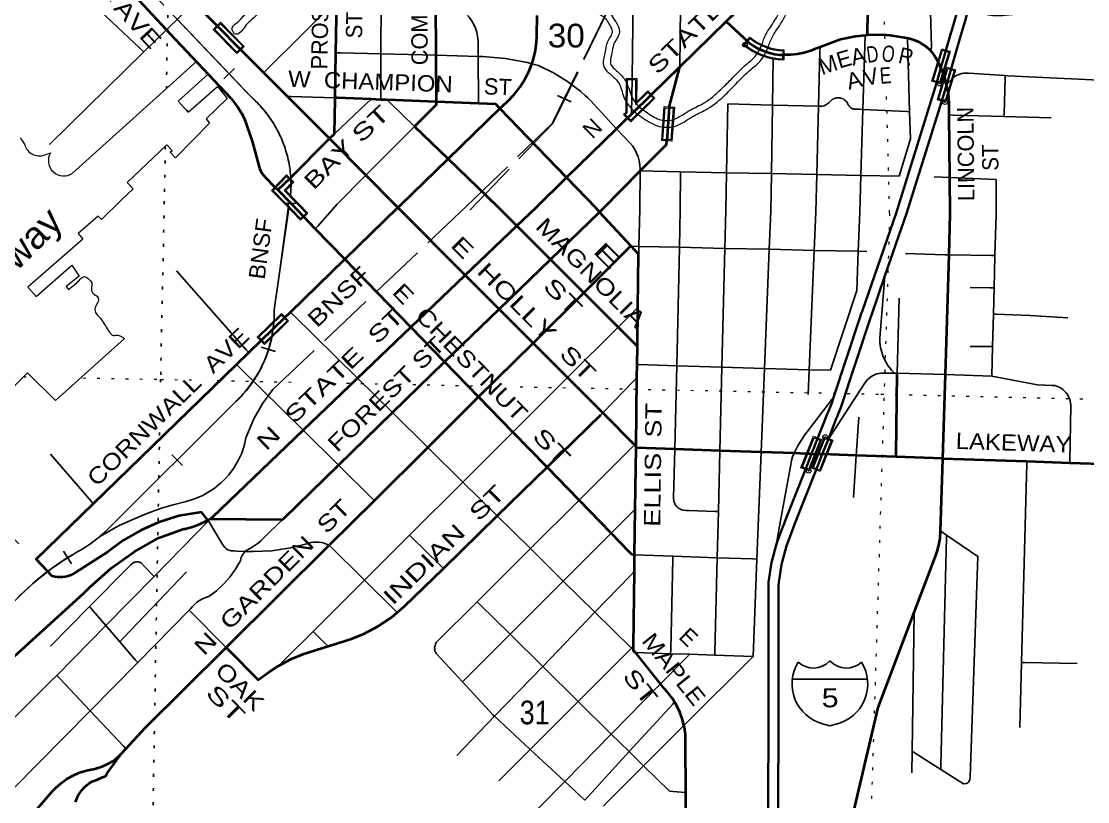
# Model space of a CAD drawing. Header units: feet. Extents: x -489137 to -242534, y 368785 to 558127.
# Drawn here: x -362751 to -354881, y 458006 to 463767 of the extents above; entities that cross this region are included whole.
import ezdxf
from ezdxf.enums import TextEntityAlignment as Align

# ---------------------------------------------------------------- set-up
doc = ezdxf.new("R2010")
doc.units = ezdxf.units.FT
doc.header["$LTSCALE"] = 70
doc.header["$PDMODE"] = 32
doc.header["$PDSIZE"] = 35
doc.linetypes.add('DOTTED', pattern=[1.5, 0.3, -1.2])
doc.linetypes.add('LONG_DASHED', pattern=[7.5, 6, -1.5])
for name, color, linetype, lineweight in [('15', 7, 'Continuous', 25), ('18', 7, 'Continuous', 35), ('19', 7, 'Continuous', 25), ('26', 7, 'Continuous', 40), ('27', 7, 'Continuous', 13), ('29', 7, 'Continuous', 25), ('34', 7, 'Continuous', 25), ('39', 7, 'Continuous', 13), ('55', 7, 'Continuous', 13), ('6', 7, 'DOTTED', 25), ('61', 7, 'Continuous', 13), ('63', 7, 'Continuous', 25), ('7', 7, 'DOTTED', 13)]:
    doc.layers.add(name, color=color, linetype=linetype, lineweight=lineweight)
doc.layers.add('41', color=7, linetype='Continuous')

msp = doc.modelspace()

# ---------------------------------------------------------------- linework, layer by layer
at = {"layer": '15'}
for p, q in [((-356786.63, 459042.49), (-356783.73, 459045.4)), ((-356780.56, 459043.02), (-356783.99, 459045.4)), ((-357059.34, 458911.02), (-356782.93, 458911.02)), ((-356782.93, 458565.44), (-356846.82, 458583.4)), ((-356783.46, 458565.18), (-356719.83, 458583.92))]:
    msp.add_line(p, q, dxfattribs=at)
msp.add_lwpolyline([(-356507.57, 458911.02), (-356783.46, 458911.02), (-356782.93, 458911.02)], dxfattribs=at)
for centre, radius, start, end in [((-356756.71, 458875.92), 306.13, 148.44433, 254.43371), ((-356905.31, 459158.53), 165.66, 227.34375, 315.81152), ((-356661.62, 459158.52), 165.66, 224.18805, 312.69405), ((-356810.22, 458875.92), 306.13, 283.08087, 31.62482)]:
    msp.add_arc(centre, radius, start, end, dxfattribs=at)
at = {"layer": '18'}
msp.add_line((-356377.84, 461887.78), (-356219.26, 462349.66), dxfattribs=at)
for points in [[(-355923.37, 463296.34), (-355823.74, 463641.51), (-355817.89, 463661.8), (-355812, 463681.51), (-355783.08, 463778.35), (-355708.62, 464094.6)], [(-355964.83, 463423.14), (-355895.8, 463662.31), (-355890.56, 463680.48), (-355884.15, 463702.31), (-355844.84, 463836.34), (-355799.91, 464025.91)], [(-356295.63, 462350.9), (-355994.77, 463319.4), (-355964.83, 463423.14)], [(-356219.26, 462349.66), (-355956.75, 463180.67), (-355923.37, 463296.34)], [(-356757.33, 460990.5), (-356559.75, 461585.25), (-356551.71, 461609.48), (-356546.24, 461625.25), (-356295.63, 462350.9)], [(-356797.43, 460677.56), (-356784.84, 460709.47), (-356733.84, 460838.73), (-356730.04, 460848.37), (-356722.12, 460868.37), (-356718.01, 460878.73), (-356702.92, 460916.76), (-356487.81, 461564.22), (-356483.2, 461578.09), (-356474.32, 461604.22), (-356377.84, 461887.78)], [(-356919.04, 460573.61), (-356803.5, 460866.48), (-356794.7, 460888.79), (-356787.68, 460906.48), (-356772.75, 460944.09), (-356757.33, 460990.5)], [(-357165.23, 456808.1), (-357165.41, 456812.17), (-357164.67, 456862.01), (-357164.46, 456994.86), (-357162.5, 459583.52), (-357162.48, 459604.86), (-357160.42, 459623.52), (-357139.91, 459757.82), (-357104.07, 459894.61), (-357061.68, 460006.9), (-357054.72, 460025.33), (-357046.21, 460046.9), (-356885.11, 460455.25), (-356839.5, 460570.9), (-356797.43, 460677.56)], [(-357175.53, 459917.39), (-357130.86, 460035.72), (-357122.29, 460058.42), (-357115.46, 460075.72), (-356964.65, 460457.99), (-356919.04, 460573.61)], [(-357250.31, 456716.32), (-357239.62, 456816.85), (-357239.46, 456994.92), (-357237.5, 459586.86), (-357237.48, 459608.64), (-357235.68, 459626.86), (-357213.36, 459773), (-357175.53, 459917.39)]]:
    msp.add_lwpolyline(points, dxfattribs=at)
at = {"layer": '19'}
msp.add_line((-356286.95, 461170.03), (-356306.32, 461170.11), dxfattribs=at)
for points in [[(-356306.32, 461170.11), (-356327.83, 461192.88), (-356333.59, 461198.98), (-356355.38, 461227.5), (-356374.07, 461258.15), (-356389.45, 461290.59), (-356401.36, 461324.45), (-356409.67, 461359.38), (-356414.28, 461394.98), (-356415.14, 461430.87), (-356413.2, 461458.83), (-356377.84, 461887.78)], [(-356797.43, 460677.56), (-356776.75, 460709.47), (-356528.38, 461092.95), (-356518.93, 461106.89), (-356508.08, 461119.76), (-356495.94, 461131.42), (-356482.65, 461141.75), (-356468.35, 461150.64), (-356453.2, 461157.98), (-356437.36, 461163.7), (-356421.02, 461167.74), (-356404.34, 461170.04), (-356396.48, 461170.51), (-356306.32, 461170.11)], [(-357048.12, 460578), (-357047.49, 460579.52), (-357017.65, 460637.62), (-356969.24, 460714.09), (-356769.37, 460974.79), (-356757.33, 460990.5)], [(-357175.53, 459917.39), (-357173.97, 459927.39), (-357156.27, 460040.71), (-357072.48, 460495.08), (-357067.13, 460524.01), (-357058.76, 460552.28), (-357048.12, 460578)]]:
    msp.add_lwpolyline(points, dxfattribs=at)
at = {"layer": '26'}
for p, q in [((-361306.59, 463734.61), (-361130.83, 463558.05)), ((-357968.9, 463134.47), (-357891.54, 463431.07)), ((-359687.95, 463172.43), (-360051.52, 463186.94)), ((-359600.88, 462752.16), (-359218.33, 463123.19)), ((-358726.46, 462613.9), (-359218.33, 463123.19)), ((-357968.9, 463134.47), (-357987.7, 462882.42)), ((-359600.88, 462752.16), (-359848.57, 462991.13)), ((-360769.86, 462607.37), (-360476.98, 462901.26)), ((-360207.55, 462630.61), (-360476.98, 462901.26)), ((-359953.58, 462410.09), (-359600.88, 462752.16)), ((-359234.19, 462398.4), (-359600.88, 462752.16)), ((-360769.86, 462607.37), (-360857.76, 462522.97)), ((-359988.58, 462410.66), (-360207.55, 462630.61)), ((-358951.34, 462393.81), (-358726.46, 462613.9)), ((-358506.94, 462386.61), (-358726.46, 462613.9)), ((-360666.38, 462323.03), (-360759.04, 462423.21)), ((-359971.57, 462392.53), (-359988.58, 462410.66)), ((-359971.57, 462392.53), (-359953.58, 462410.09)), ((-360363.53, 462011.26), (-359971.57, 462392.53)), ((-359474.52, 461893.93), (-359971.57, 462392.53)), ((-359094.74, 462258.03), (-359234.19, 462398.4)), ((-359094.74, 462258.03), (-358951.34, 462393.81)), ((-358845.85, 462008.97), (-358483.95, 462358.48)), ((-358483.95, 462358.48), (-358506.94, 462386.61)), ((-358483.95, 462358.48), (-358455.84, 462385.78)), ((-358251.82, 462109.65), (-358483.95, 462358.48)), ((-360581.48, 462235.63), (-360666.38, 462323.03)), ((-359474.52, 461893.93), (-359094.74, 462258.03)), ((-358845.85, 462008.97), (-359094.74, 462258.03)), ((-360363.53, 462011.26), (-360581.48, 462235.63)), ((-358600.58, 461763.54), (-358251.82, 462109.65)), ((-359875.83, 461509.19), (-360363.53, 462011.26)), ((-359224.57, 461643.21), (-358845.85, 462008.97)), ((-358600.58, 461763.54), (-358845.85, 462008.97)), ((-359875.83, 461509.19), (-359474.52, 461893.93)), ((-359224.57, 461643.21), (-359474.52, 461893.93)), ((-358974.55, 461392.42), (-358600.58, 461763.54)), ((-359627.76, 461253.81), (-359224.57, 461643.21)), ((-358974.55, 461392.42), (-359224.57, 461643.21)), ((-360983.34, 461408.33), (-360803.95, 461582.84)), ((-359627.76, 461253.81), (-359875.83, 461509.19)), ((-359375.7, 460994.32), (-358974.55, 461392.42)), ((-359375.7, 460994.32), (-359627.76, 461253.81)), ((-358870.89, 460474.64), (-358475.1, 460860.89)), ((-358214.14, 460617.59), (-358213.98, 460629.49)), ((-356919.04, 460573.61), (-356887.88, 460572.55)), ((-356839.5, 460570.9), (-356887.88, 460572.55)), ((-355950.68, 460540.72), (-356295.14, 460552.42)), ((-358227.66, 459117.46), (-358233.78, 459125.07))]:
    msp.add_line(p, q, dxfattribs=at)
for points in [[(-361202.3, 463198.73), (-361653.1, 463675.18), (-361679.52, 463703.95), (-361981.25, 464032.54), (-362139.28, 464204.64), (-362157.65, 464224.65), (-362177.64, 464224.8), (-362187.53, 464226), (-362199.5, 464228.75), (-362211.11, 464232.73), (-362222.24, 464237.9), (-362232.77, 464244.21), (-362242.58, 464251.58), (-362251.57, 464259.94), (-362904.52, 464913.11), (-362923.91, 464931.84), (-363022.41, 465015.63), (-363129.12, 465088.66), (-363242.89, 465150.13), (-364130.27, 465547.91), (-365286.4, 466130.48)], [(-359687.95, 463172.43), (-359689.99, 463516.5), (-359692.33, 463909.07), (-359694.66, 464301.43), (-359696.11, 464545.67), (-359696.17, 464555.67)], [(-361306.59, 463734.61), (-361475.35, 463904.13), (-361607.01, 464036.38), (-361770.29, 464200.39), (-361961.54, 464392.51)], [(-360435.56, 463202.22), (-360435.37, 463212.01), (-360429.13, 463535.56), (-360421.61, 463925.18), (-360414.47, 464295.16), (-360419.75, 464300.54), (-360430.32, 464311.32)], [(-357548.81, 463766.5), (-357204.46, 464103.53), (-357000.5, 464303.15)], [(-356505.3, 463664.29), (-356505.22, 463676.95), (-356504.27, 463832.58), (-356503.83, 463904.03)], [(-359218.33, 463123.19), (-359163.38, 463176.48), (-359113.98, 463227.14), (-359070.14, 463282.68), (-359032.34, 463342.49), (-359001.01, 463405.93), (-358983.43, 463453.5), (-358976.48, 463472.3), (-358959.02, 463540.87), (-358948.82, 463610.89), (-358946.06, 463660.81), (-358944.03, 463809.25)], [(-358100.31, 463226.74), (-357891.54, 463431.07), (-357548.81, 463766.5)], [(-357396.36, 463623.76), (-357416.2, 463642.33), (-357548.81, 463766.5)], [(-357396.36, 463623.76), (-357360.71, 463594.94), (-357319.89, 463569.66), (-357286.86, 463554.1), (-357247.02, 463538.55), (-357193.57, 463524.93), (-357153.73, 463521.04), (-357123.9, 463520.05)], [(-356505.3, 463664.29), (-356522.5, 463662.63), (-356594.43, 463655.69), (-356706.53, 463632.85), (-356855.94, 463577.23), (-356896.79, 463562.02), (-356924.21, 463550.68), (-356972.65, 463535.2), (-357022.45, 463524.87), (-357073.05, 463519.8), (-357113.9, 463520), (-357123.9, 463520.05)], [(-355964.83, 463423.14), (-355987.91, 463473.85), (-356008.51, 463508.12), (-356014.5, 463518.08), (-356022.11, 463528.12), (-356025.11, 463532.08), (-356046.71, 463556.24), (-356070.71, 463578.01), (-356096.85, 463597.16), (-356124.86, 463613.46), (-356154.41, 463626.75), (-356185.19, 463636.88), (-356211.56, 463642.58), (-356216.86, 463643.73), (-356339.58, 463663.76), (-356366.17, 463665.71), (-356480.57, 463666.68), (-356505.3, 463664.29)], [(-360476.98, 462901.26), (-360788.48, 463214.16), (-360961.87, 463388.32), (-361130.83, 463558.05)], [(-355923.37, 463296.34), (-355938.91, 463362.47), (-355944.68, 463378.86), (-355964.83, 463423.14)], [(-355895.66, 462344.47), (-355898.68, 462614.01), (-355903.87, 463075.99), (-355904.17, 463102.31), (-355903.27, 463164.88), (-355909.25, 463236.29), (-355923.37, 463296.34)], [(-361202.3, 463198.73), (-361155.31, 463135.26), (-361124.99, 463088.76), (-361106.8, 463051.66), (-361046.16, 462883.12), (-360992.59, 462683.91), (-360986.53, 462665.03), (-360977.77, 462648.85), (-360948.79, 462613.78), (-360881.77, 462545.95)], [(-360476.98, 462901.26), (-360474.64, 462903.61), (-360440.66, 462937.71), (-360435.76, 463192.01), (-360435.56, 463202.22)], [(-360051.52, 463186.94), (-360097.92, 463188.79), (-360170.16, 463191.67), (-360419.34, 463201.61), (-360435.56, 463202.22)], [(-358279.41, 463051.45), (-358247.93, 463082.26), (-358100.31, 463226.74)], [(-359848.57, 462991.13), (-359687.83, 463152.55), (-359687.95, 463172.43)], [(-359218.33, 463123.19), (-359248.98, 463154.92), (-359377.29, 463160.04), (-359687.95, 463172.43)], [(-358726.46, 462613.9), (-358359.01, 462973.54), (-358279.41, 463051.45)], [(-358455.84, 462385.78), (-358184, 462662.44), (-358183.98, 462662.46), (-357989.53, 462857.7), (-357987.7, 462882.42)], [(-360881.77, 462545.95), (-360857.76, 462522.97), (-360759.04, 462423.21)], [(-355950.68, 460540.72), (-355931.52, 461159.14), (-355904.13, 462043.04), (-355895.66, 462344.47)], [(-358204.29, 461366.99), (-358200.49, 461655.77), (-358195.31, 462049.07), (-358249.18, 462106.81), (-358251.82, 462109.65)], [(-360803.95, 461582.84), (-360764.62, 461621.1), (-360363.53, 462011.26)], [(-358204.29, 461366.99), (-358226.58, 461389.3), (-358346.84, 461509.64), (-358600.58, 461763.54)], [(-361374.35, 460084.96), (-361337.14, 460108.21), (-360670.12, 460747.69), (-360268.97, 461132.28), (-359875.83, 461509.19)], [(-361374.35, 460084.96), (-361421.85, 460144.24), (-361587.64, 460116.73), (-361604.08, 460112.38), (-361740.59, 460067.57), (-361871.67, 460008.72), (-361995.88, 459936.5), (-362111.86, 459851.69), (-362351.93, 459698.74), (-362368.43, 459688.08), (-362386.17, 459679.08), (-362404.75, 459671.98), (-362423.98, 459666.86), (-362443.64, 459663.77), (-362463.51, 459662.76), (-362483.37, 459663.83), (-362503.02, 459666.98), (-362522.23, 459672.15), (-362640.03, 459796.79), (-362220.02, 460205.36), (-361162.88, 461233.68), (-361072.96, 461321.16), (-360983.34, 461408.33)], [(-358213.98, 460629.49), (-358460.09, 460876.37), (-358719.99, 461137.07), (-358974.55, 461392.42)], [(-358213.98, 460629.49), (-358207.31, 461137.1), (-358206.04, 461233.6), (-358204.29, 461366.99)], [(-361354.18, 460095.18), (-360833.31, 460088.32), (-360823.29, 460088.19), (-360813.31, 460097.92), (-360410, 460491.14), (-360012.18, 460879.01), (-359627.86, 461253.71), (-359627.76, 461253.81)], [(-356295.14, 460552.42), (-356294.88, 460571.47), (-356286.95, 461170.03)], [(-361240.09, 459144.11), (-361232.83, 459151.31), (-360480.42, 459897.99), (-360479.72, 459898.69), (-360145.55, 460230.32), (-359751.23, 460621.65), (-359375.7, 460994.32)], [(-358870.89, 460474.64), (-359123.24, 460734.43), (-359375.7, 460994.32)], [(-358233.78, 459125.07), (-358233.38, 459155.42), (-358226.12, 459707.16), (-358224.53, 459827.73), (-358220.07, 460166.6), (-358214.14, 460617.59)], [(-357048.12, 460578), (-357291.25, 460586.26), (-357595.65, 460596.59), (-357928.43, 460607.89), (-358214.14, 460617.59)], [(-356919.04, 460573.61), (-356957.12, 460574.91), (-357048.12, 460578)], [(-356970.84, 456398.75), (-356966.04, 456419.04), (-356694.01, 457570.39), (-356426.74, 458701.58), (-356161.17, 459403.49), (-356006.52, 459812.25), (-355998.98, 459832.16), (-355992.14, 459852.25), (-355979.04, 459899.72), (-355970.43, 459951.59), (-355967.28, 460004.07), (-355950.88, 460534.2), (-355950.68, 460540.72)], [(-356295.14, 460552.42), (-356589.19, 460562.41), (-356839.5, 460570.9)], [(-355950.68, 460540.72), (-355329.06, 460519.61), (-355012.03, 460508.85), (-354701.67, 460498.31)], [(-361240.09, 459144.11), (-361227.36, 459131.31), (-361003.45, 458906.47), (-360924.05, 458962.17), (-360853.47, 459008.97), (-360848.87, 459011.42), (-360762.01, 459057.78), (-360665.96, 459096.76), (-360486.26, 459153.46), (-360313.1, 459208.1), (-360222.56, 459245.63), (-360116.4, 459301.99), (-360016.71, 459369.13), (-359976.74, 459402.62), (-359924.59, 459446.32), (-359636.09, 459727.87), (-359238.45, 460115.93), (-358870.89, 460474.64)], [(-358243.09, 459828.35), (-358264.32, 459850.2), (-358398.31, 459988.14), (-358634.74, 460231.53), (-358870.89, 460474.64)], [(-364039.42, 457533.23), (-363277.85, 458377.25), (-363222.19, 458452.74), (-363152.66, 458567.1), (-363104.91, 458668.1), (-363095.43, 458688.15), (-363083.89, 458708.1), (-363021.95, 458815.1), (-362931.94, 458939.31), (-362829.43, 459053.42), (-362288.79, 459544.53), (-362244.15, 459589.99), (-362087.44, 459729.14), (-361917.04, 459851.16), (-361734.82, 459954.69), (-361552.23, 460019.39), (-361541.79, 460021.31), (-361487.48, 460034.86), (-361434.9, 460054.01), (-361384.6, 460078.55), (-361374.35, 460084.96)], [(-362017.74, 458353.8), (-362008.6, 458363.81), (-361979.16, 458396.07), (-361837.7, 458551.04), (-361247.32, 459136.93), (-361240.09, 459144.11)], [(-358227.66, 459117.46), (-358233.88, 459117.46), (-358233.78, 459125.07)], [(-357837.5, 456570.27), (-357846.31, 458074.26), (-357848.46, 458442.18), (-357850.07, 458499.87), (-357857.71, 458557.06), (-357860.51, 458568.64), (-357871.28, 458613.15), (-357890.63, 458667.51), (-357915.57, 458719.55), (-357929.41, 458742.05), (-357945.81, 458768.7), (-357981.02, 458814.42), (-358006.17, 458841.83), (-358033.22, 458875.49), (-358219.24, 459106.98), (-358227.66, 459117.46)], [(-365159.92, 455053.34), (-365139.6, 455075.96), (-364832.28, 455418.07), (-364448.59, 455845.2), (-364421.98, 455874.83), (-363646.78, 456774.93), (-362524.53, 458077.99), (-362496.13, 458108.43), (-362456.84, 458143.3), (-362414.12, 458173.88), (-362368.45, 458199.82), (-362320.31, 458220.85), (-362270.23, 458236.73), (-362238.77, 458243.19), (-362219.19, 458247.2), (-362198.77, 458251.88), (-362192.89, 458253.23), (-362154.02, 458265.76), (-362116.67, 458282.29), (-362081.26, 458302.62), (-362048.16, 458326.55), (-362027.74, 458344.85), (-362017.74, 458353.8)], [(-362349.88, 458003.73), (-362341.61, 458028.17), (-362330.84, 458051.61), (-362317.68, 458073.8), (-362302.27, 458094.49), (-362284.78, 458113.46), (-362265.4, 458130.49), (-362244.35, 458145.41), (-362241.86, 458146.81), (-362221.91, 458158.01), (-362201.86, 458165.02), (-362193.59, 458167.91), (-362150.51, 458186.7), (-362130.52, 458195.42), (-362116.28, 458215.42), (-362024.85, 458343.81), (-362017.74, 458353.8)]]:
    msp.add_lwpolyline(points, dxfattribs=at)
at = {"layer": '29'}
for p, q in [((-356043.03, 463918.23), (-356032.91, 463577.31)), ((-355874.05, 463352.88), (-355922.67, 463298.57)), ((-358243.97, 463346.65), (-358247.93, 463082.26)), ((-360429.34, 463202.01), (-360435.56, 463202.22)), ((-360207.55, 462630.61), (-359848.57, 462991.13)), ((-360419.59, 462417.67), (-360207.55, 462630.61)), ((-356015.24, 462619.07), (-355898.68, 462614.01)), ((-356286.95, 461170.03), (-356271.2, 461722.33)), ((-355588.49, 461148.64), (-355252.56, 461084.72)), ((-358475.1, 460860.89), (-358460.09, 460876.37)), ((-361373.79, 460084.26), (-361370.24, 460078.41)), ((-355964.12, 460002.39), (-355922.05, 459973.71)), ((-362535.29, 459155.29), (-362247.62, 459446.54)), ((-359686.68, 459096.43), (-359494.97, 458890.1))]:
    msp.add_line(p, q, dxfattribs=at)
for points in [[(-358154.2, 469686.89), (-358154.21, 469686.43), (-358162.29, 469115.2), (-358168.98, 468642.85), (-358176.12, 468138.76), (-358181.93, 467728.47), (-358189, 467228.71), (-358195.54, 466767.33), (-358202.56, 466271.3), (-358209.24, 465799.63), (-358216.35, 465297.7), (-358223.21, 464812.96), (-358230.17, 464321.25), (-358243.97, 463346.65)], [(-357824.39, 469108.16), (-357824.64, 469087.24), (-357829.95, 468638.16), (-357835.88, 468136.92), (-357840.77, 467723.16), (-357846.69, 467222.82), (-357852.13, 466762.93), (-357858.01, 466265.55), (-357863.61, 465792.36), (-357869.53, 465292), (-357875.22, 464810.98), (-357881.07, 464316.11), (-357891.54, 463431.07)], [(-360097.92, 463188.79), (-360097.83, 463210.7), (-360096.53, 463526.98), (-360094.88, 463924.88), (-360093.31, 464306.79), (-360092.6, 464478.87)], [(-361845.59, 463541.11), (-361875.17, 463569.02), (-362165.51, 463842.88), (-362011.54, 464001.36), (-361981.25, 464032.54)], [(-362542.01, 462858.25), (-361845.59, 463541.11), (-361679.52, 463703.95), (-361475.35, 463904.13), (-361459.45, 463919.72)], [(-360961.87, 463388.32), (-360938.75, 463411.29), (-360421.61, 463925.18), (-360409.47, 463937.24)], [(-359379.93, 463623.92), (-359383.16, 463655.31), (-359389.65, 463686.19), (-359399.34, 463716.22), (-359412.11, 463745.07), (-359427.83, 463772.43), (-359446.32, 463798), (-359467.38, 463821.49), (-359490.78, 463842.65), (-359516.27, 463861.26), (-359543.56, 463877.09), (-359572.36, 463889.99), (-359602.34, 463899.8), (-359633.19, 463906.43), (-359635.98, 463906.86), (-359692.33, 463909.07), (-360094.88, 463924.88), (-360409.47, 463937.24)], [(-356522.28, 463669.73), (-356522.5, 463662.63), (-356539.52, 463117.33), (-356554.72, 462630.33), (-356563.31, 462355.21)], [(-359377.29, 463160.04), (-359377.38, 463175.89), (-359379.27, 463508.5), (-359379.93, 463623.92)], [(-356211.59, 463643.5), (-356211.56, 463642.58), (-356195.48, 463099.56)], [(-360429.13, 463535.56), (-360393.93, 463534.64), (-360096.53, 463526.98), (-359689.99, 463516.5), (-359379.27, 463508.5), (-359345.14, 463507.62)], [(-356867.32, 463140.93), (-356856.72, 463547.41), (-356855.94, 463577.23)], [(-356033.2, 463577.34), (-356033.87, 463572.08), (-356035.09, 463566.93), (-356036.83, 463561.93), (-356039.1, 463557.14), (-356041.01, 463553.88)], [(-359345.14, 463507.62), (-359179.44, 463493.66), (-359016.1, 463462.46), (-358983.43, 463453.5), (-358934.75, 463440.14)], [(-358934.75, 463440.14), (-358823.81, 463387.44), (-358718.99, 463323.43), (-358621.43, 463248.82), (-358589.42, 463219.87), (-358569.48, 463201.84)], [(-357219.55, 462365.8), (-357215.47, 462643.36), (-357208.02, 463149.37), (-357203, 463490.36)], [(-355759.88, 463384.79), (-355777.62, 463385.37), (-355795.31, 463384.08), (-355812.78, 463380.96), (-355829.82, 463376.02), (-355846.26, 463369.33), (-355861.91, 463360.96), (-355874.05, 463352.88)], [(-354169.03, 463304.46), (-355469.3, 463365.55), (-355489.71, 463366.9), (-355759.88, 463384.79)], [(-355498.92, 463064.37), (-355498.28, 463085.32), (-355490.3, 463347.54), (-355489.71, 463366.9)], [(-360435.56, 463202.22), (-360762.26, 463213.27), (-360788.48, 463214.16)], [(-358569.48, 463201.84), (-358550.98, 463181.78), (-358359.12, 462973.66)], [(-356783.79, 463172.62), (-356778.36, 463178.85), (-356772.31, 463184.49), (-356765.7, 463189.46), (-356758.61, 463193.71), (-356751.11, 463197.2), (-356743.29, 463199.89), (-356735.23, 463201.74), (-356727.02, 463202.74), (-356718.75, 463202.88), (-356710.51, 463202.15), (-356702.39, 463200.57), (-356694.49, 463198.14), (-356686.88, 463194.9), (-356679.65, 463190.89), (-356672.88, 463186.14), (-356666.64, 463180.71), (-356661, 463174.66), (-356656.03, 463168.05), (-356652.47, 463162.22)], [(-360440.66, 462937.71), (-360201.09, 463162.63), (-360170.16, 463191.67)], [(-359848.57, 462991.13), (-360030.75, 463166.89), (-360051.52, 463186.94)], [(-357552.29, 462371.16), (-357546.64, 462649.89), (-357536.35, 463157.5)], [(-357536.35, 463157.5), (-357208.02, 463149.37), (-356867.32, 463140.93), (-356837.84, 463140.2)], [(-356887.69, 462360.44), (-356880.48, 462636.75), (-356867.32, 463140.93)], [(-356837.84, 463140.2), (-356825.4, 463144.6), (-356813.49, 463150.27), (-356802.24, 463157.16), (-356791.78, 463165.19), (-356783.79, 463172.62)], [(-356652.47, 463162.22), (-356650.47, 463156.32), (-356647.86, 463150.66), (-356644.67, 463145.3), (-356640.94, 463140.3), (-356636.71, 463135.73), (-356632.02, 463131.62), (-356626.93, 463128.02), (-356621.49, 463124.97), (-356615.76, 463122.51), (-356609.81, 463120.66), (-356605.05, 463119.72), (-356585.25, 463119.69)], [(-356585.25, 463119.69), (-356565.05, 463118.65), (-356539.52, 463117.33)], [(-356539.52, 463117.33), (-356216.11, 463100.62), (-356195.48, 463099.56)], [(-356195.48, 463099.56), (-356189.55, 462899.06), (-356272.93, 462624.77), (-356554.72, 462630.33), (-356880.48, 462636.75), (-357215.47, 462643.36), (-357546.64, 462649.89), (-357885.45, 462656.57), (-358183.98, 462662.46), (-358184, 462662.46)], [(-355903.87, 463075.99), (-355870.85, 463075.05), (-355498.92, 463064.37), (-355149.43, 463054.33)], [(-358359.12, 462973.66), (-358359.01, 462973.54), (-358260.33, 462870.91)], [(-358260.33, 462870.91), (-358240.9, 462847.28), (-358224.04, 462821.74), (-358209.95, 462794.57), (-358198.77, 462766.09), (-358190.63, 462736.59), (-358185.62, 462706.4), (-358183.79, 462675.86), (-358184, 462662.46)], [(-358184, 462662.46), (-358184, 462662.44), (-358186.95, 462381.43)], [(-357887.51, 462376.58), (-357885.47, 462653.97), (-357885.45, 462656.57)], [(-355898.68, 462614.01), (-355557.53, 462599.19), (-355557.52, 462339.03)], [(-360581.48, 462235.63), (-360563.69, 462255.65), (-360419.59, 462417.67)], [(-358186.95, 462381.43), (-358192.65, 462105.55), (-358193.85, 462046.93)], [(-357928.38, 460610.02), (-357914.29, 461224.83), (-357894.25, 462098.87), (-357887.51, 462376.58)], [(-357632.58, 459087.78), (-357632.12, 459106.57), (-357614.97, 459807.35), (-357606.61, 460148.86), (-357595.65, 460596.59), (-357580.53, 461214.8), (-357559.08, 462091.37), (-357552.29, 462371.16)], [(-357350.24, 459078.54), (-357322.11, 459797.55), (-357291.25, 460586.26), (-357267.02, 461205.37), (-357232.64, 462084.06), (-357219.55, 462365.8)], [(-356887.69, 462360.44), (-356899.17, 462076.6), (-356935.6, 461195.41), (-356943.14, 461013.02)], [(-356563.31, 462355.21), (-356574.16, 462069.33), (-356583.83, 461779.73), (-356778.29, 461190.68)], [(-355588.49, 461148.64), (-355582.9, 461366.62), (-355576.75, 461605.74), (-355571.81, 461798.63), (-355565.68, 462037.48), (-355557.52, 462339.03)], [(-356512.2, 462067.94), (-356574.16, 462069.33), (-356899.17, 462076.6), (-357232.64, 462084.06), (-357559.08, 462091.37), (-357894.25, 462098.87), (-358192.65, 462105.55), (-358249.18, 462106.81), (-358254.37, 462106.93)], [(-355904.13, 462043.04), (-355934.29, 462043.53), (-356225.56, 462052.53)], [(-355565.68, 462037.48), (-355590.38, 462037.89), (-355904.13, 462043.04)], [(-361072.96, 461321.16), (-361090.96, 461341.58), (-361606.09, 461925.94)], [(-355571.81, 461798.63), (-355599.93, 461799.35), (-355748.7, 461803.16)], [(-358200.49, 461655.77), (-358226.4, 461629.9), (-358346.84, 461509.64), (-358719.99, 461137.07), (-359123.24, 460734.43), (-359492.12, 460366.11), (-359885.24, 459973.59), (-360218.39, 459640.95), (-360597.12, 459262.79)], [(-360764.62, 461621.1), (-360743.91, 461600.68), (-360268.97, 461132.28), (-360012.18, 460879.01), (-359751.23, 460621.65), (-359492.12, 460366.11), (-359238.45, 460115.93), (-358993.33, 459874.18), (-358750.91, 459635.09), (-358517.54, 459404.92), (-358248.83, 459139.92), (-358233.78, 459125.07)], [(-355576.75, 461605.74), (-355556.15, 461605.03), (-355306.04, 461596.38), (-355027.27, 461577.21)], [(-355582.9, 461366.62), (-355605.3, 461366.65), (-355749.04, 461366.83)], [(-361162.88, 461233.68), (-361143.1, 461214.16), (-360670.12, 460747.69), (-360410, 460491.14)], [(-358206.04, 461233.6), (-358192.6, 461233.2), (-357914.29, 461224.83), (-357580.53, 461214.8), (-357267.02, 461205.37), (-356935.6, 461195.41), (-356778.29, 461190.68)], [(-356286.95, 461170.03), (-355931.52, 461159.14), (-355588.49, 461148.64)], [(-358460.09, 460876.37), (-358228.94, 461114.79), (-358207.31, 461137.1)], [(-355252.56, 461084.72), (-355143.28, 461078.7), (-355123.25, 461077.6)], [(-355123.25, 461077.6), (-355103.28, 461070.79), (-355092.29, 461066.01), (-355077.87, 461057.85), (-355064.39, 461048.22), (-355051.99, 461037.24), (-355040.8, 461025.02), (-355030.95, 461011.7), (-355022.54, 460997.43), (-355015.68, 460982.35), (-355010.43, 460966.64), (-355006.85, 460950.46), (-355004.98, 460934), (-355004.77, 460929.71)], [(-355004.77, 460929.71), (-355011.79, 460522.93), (-355012.03, 460508.85)], [(-356570.99, 460844.41), (-356589.19, 460562.41), (-356609.29, 460250.92)], [(-358234.84, 460630.04), (-358634.74, 460231.53), (-358993.33, 459874.18), (-359386.83, 459482.05), (-359688.04, 459181.89)], [(-357928.38, 460610.02), (-357928.43, 460607.89), (-357937.52, 460250.51)], [(-362536.04, 460571.51), (-362236.28, 460224.2), (-362220.02, 460205.36)], [(-360410, 460491.14), (-360165.67, 460250.17), (-360145.55, 460230.32)], [(-355329.06, 460519.61), (-355329.47, 460503.97), (-355368.39, 459033.09), (-355381.09, 458552.94)], [(-357937.52, 460250.51), (-357937.44, 460241.01), (-357936.36, 460231.57), (-357934.3, 460222.3), (-357931.29, 460213.29), (-357927.34, 460204.64), (-357922.52, 460196.46), (-357916.87, 460188.82), (-357910.45, 460181.82), (-357903.33, 460175.52), (-357895.59, 460170.01), (-357887.32, 460165.33), (-357878.61, 460161.54), (-357869.55, 460158.69), (-357865.65, 460157.89), (-357845.52, 460155.8)], [(-358220.07, 460166.6), (-358245.36, 460141.28), (-358398.31, 459988.14), (-358750.91, 459635.09), (-359143.47, 459242.04)], [(-357606.61, 460148.86), (-357631.36, 460149.58), (-357825.65, 460155.22), (-357845.52, 460155.8)], [(-361354.63, 460094.32), (-361370.24, 460078.41), (-361771.29, 459669.72), (-362127.31, 459306.91), (-362488.82, 458938.51)], [(-361370.24, 460078.41), (-361275.19, 459921.99), (-361263, 459901.92)], [(-360823.31, 460088.17), (-360963.03, 459951.95), (-360983.09, 459932.39)], [(-359885.24, 459973.59), (-359868.08, 459956.67), (-359665.21, 459756.59), (-359636.09, 459727.87)], [(-355922.05, 459973.71), (-355922.49, 459955.79), (-355963.8, 458272.17), (-355964.5, 458243.47)], [(-355922.05, 459973.71), (-355691.84, 459816.81), (-355749.23, 458188.79), (-355749.93, 458168.74)], [(-361180.66, 459856.83), (-361201.39, 459858.07), (-361208.58, 459859.55), (-361217.29, 459862.32), (-361225.66, 459865.98), (-361233.61, 459870.5), (-361241.04, 459875.83), (-361247.87, 459881.9), (-361247.95, 459881.99), (-361263, 459901.92)], [(-360983.09, 459932.39), (-361003.03, 459915.58), (-361010.56, 459909.23), (-361040.37, 459889.02), (-361046.49, 459885.68), (-361069.35, 459873.2)], [(-361040.44, 459852.26), (-360901.03, 459858.55), (-360763.04, 459879.38), (-360634.8, 459912.74), (-360614.73, 459918.78)], [(-360614.73, 459918.78), (-360594.8, 459921.97), (-360575.44, 459923.08), (-360555.64, 459922.13), (-360536.05, 459919.11), (-360516.88, 459914.06), (-360498.34, 459907.04), (-360480.64, 459898.12), (-360480.42, 459897.99), (-360479.9, 459897.69)], [(-360480.74, 459899.69), (-360479.72, 459898.69), (-360218.39, 459640.95)], [(-361180.66, 459856.83), (-361161.39, 459856.2), (-361098.44, 459854.15), (-361040.44, 459852.26)], [(-361098.44, 459854.15), (-361104.65, 459848.17), (-361112.2, 459839.21), (-361118.76, 459829.52), (-361124.28, 459819.19), (-361128.69, 459808.35), (-361129.78, 459804.59), (-361134.13, 459784.56)], [(-361069.35, 459873.2), (-361086.49, 459863.78), (-361086.97, 459863.48), (-361096.21, 459856.29), (-361098.44, 459854.15)], [(-358243.09, 459828.35), (-358224.89, 459827.74), (-358224.53, 459827.73), (-357943.36, 459818.33), (-357614.97, 459807.35)], [(-357959.25, 459098.47), (-357958.56, 459129.99), (-357943.85, 459795.92), (-357943.36, 459818.33)], [(-362247.62, 459446.54), (-361962.76, 459734.94), (-361942.94, 459755.01)], [(-361942.94, 459755.01), (-361923.03, 459770.89), (-361918.31, 459773), (-361912.42, 459774.92), (-361906.37, 459776.22), (-361900.22, 459776.89), (-361894.03, 459776.9), (-361887.87, 459776.27), (-361886.07, 459775.89), (-361866.09, 459768.26)], [(-361866.09, 459768.26), (-361846.83, 459748.24), (-361779.27, 459678.01), (-361771.29, 459669.72)], [(-361134.13, 459784.56), (-361145.48, 459764.59), (-361169.31, 459722.67), (-361210.79, 459664.77), (-361258.1, 459611.52), (-361310.71, 459563.5), (-361368.06, 459521.25), (-361369.24, 459520.47)], [(-357614.97, 459807.35), (-357352.85, 459798.58), (-357322.11, 459797.55)], [(-362023.18, 459186.05), (-361998.4, 459212.13), (-361531.14, 459704.03)], [(-358226.12, 459707.16), (-358255.4, 459676.78), (-358517.54, 459404.92), (-358903.15, 459005.02), (-359258.28, 458636.72), (-359537.39, 458347.26)], [(-360218.39, 459640.95), (-360002.24, 459427.77), (-359976.74, 459402.62)], [(-361369.24, 459520.47), (-361392.22, 459513.36), (-361414.34, 459503.89), (-361435.34, 459492.17), (-361455.01, 459478.31), (-361473.12, 459462.47), (-361489.47, 459444.82), (-361501.55, 459428.98)], [(-361501.56, 459428.98), (-361511.54, 459418.86), (-361891.68, 459033.45), (-362243.18, 458677.07), (-362808.65, 458103.76)], [(-362127.31, 459306.91), (-362222.11, 459416.93), (-362247.62, 459446.54)], [(-361237.32, 459141.31), (-361240.09, 459144.11), (-361511.54, 459418.86), (-361513.36, 459420.71)], [(-359386.83, 459482.05), (-359367.35, 459462.84), (-359143.47, 459242.04), (-358903.15, 459005.02), (-358641.09, 458746.56), (-358396.72, 458505.55), (-358264.98, 458375.63), (-358158.63, 458270.74), (-357968.18, 458082.91)], [(-356161.17, 459403.49), (-356161.29, 459395.57), (-356176.51, 458378.45), (-356178.91, 458218.13)], [(-361891.68, 459033.45), (-361907.5, 459051.81), (-362023.18, 459186.05), (-362127.31, 459306.91)], [(-360597.12, 459262.79), (-360812.42, 459047.82), (-360848.87, 459011.42)], [(-360597.12, 459262.79), (-360577.36, 459243.31), (-360507.88, 459174.78), (-360486.26, 459153.46)], [(-359143.47, 459242.04), (-359473.3, 458911.8), (-359494.97, 458890.1)], [(-359688.04, 459181.89), (-359692.05, 459175.05), (-359695.33, 459167.83), (-359697.84, 459160.3), (-359699.54, 459152.56), (-359700.43, 459144.68), (-359700.49, 459136.74), (-359699.72, 459128.85), (-359698.12, 459121.08), (-359695.73, 459113.52), (-359692.56, 459106.25), (-359688.64, 459099.35), (-359686.68, 459096.43)], [(-358231.43, 459157.37), (-358233.38, 459155.42), (-358248.83, 459139.92), (-358641.09, 458746.56), (-358994.84, 458391.82), (-359225.93, 458160.08)], [(-358234.01, 459107.46), (-358219.24, 459106.98), (-357959.25, 459098.47), (-357818.64, 459093.87), (-357632.58, 459087.78), (-357350.24, 459078.54)], [(-357350.24, 459078.54), (-357860.51, 458568.64), (-358158.63, 458270.74)], [(-358033.22, 458875.49), (-357840.05, 459072.08), (-357818.64, 459093.87)], [(-355368.39, 459033.09), (-355348.47, 459032.8), (-354959.89, 459027.15)], [(-362488.82, 458938.51), (-362531.84, 458894.67), (-363205.67, 458225.21)], [(-362488.82, 458938.51), (-362470.16, 458918.65), (-362243.18, 458677.07)], [(-359494.97, 458890.1), (-359267.56, 458645.34), (-359258.28, 458636.72), (-358994.84, 458391.82), (-358740.65, 458155.53)], [(-359112.53, 457777.06), (-358740.65, 458155.53), (-358396.72, 458505.55), (-358033.22, 458875.49)], [(-358264.98, 458375.63), (-357943.6, 458726.56), (-357929.41, 458742.05)], [(-362243.18, 458677.07), (-361997.7, 458415.81), (-361979.16, 458396.07)], [(-358740.65, 458155.53), (-358592.6, 458017.9), (-358264.98, 458375.63)], [(-355964.5, 458243.47), (-356155.29, 458364.94), (-356176.51, 458378.45)], [(-358158.63, 458270.74), (-358435.58, 457993.99), (-358455.55, 457974.03)], [(-355797.62, 458137.23), (-355817.65, 458149.98), (-355964.5, 458243.47)], [(-355749.93, 458168.74), (-355761.58, 458148.79), (-355764.04, 458146.53), (-355767.62, 458143.87), (-355771.47, 458141.59), (-355775.53, 458139.74), (-355777.65, 458139.02), (-355797.62, 458137.23)], [(-357968.18, 458082.91), (-357853.6, 458074.78), (-357846.31, 458074.26)]]:
    msp.add_lwpolyline(points, dxfattribs=at)
at = {"layer": '34', "lineweight": 13}
for p, q in [((-362750.69, 464995.58), (-361055.35, 463210.09)), ((-360780.14, 462421.01), (-360885.06, 461636.33)), ((-361170.84, 460958.65), (-362114.44, 460016.16))]:
    msp.add_line(p, q, dxfattribs=at)
at = {"layer": '34'}
for p, q in [((-361176.65, 463419.33), (-361256.86, 463343.17)), ((-360979.96, 461362.03), (-360874.35, 461329.17)), ((-361639.95, 460565.71), (-361561.78, 460487.45)), ((-362439.05, 459855.18), (-362379.45, 459762))]:
    msp.add_line(p, q, dxfattribs=at)
for points in [[(-360761.3, 462598.28), (-360761.86, 462608.86), (-360762.9, 462623.93), (-360764.18, 462638.97), (-360765.71, 462654.12), (-360767.61, 462669.12), (-360769.63, 462684.1), (-360772.01, 462699.06), (-360774.58, 462714.07), (-360777.45, 462728.87), (-360780.62, 462743.7), (-360783.97, 462758.47), (-360787.58, 462773.21), (-360791.53, 462787.8), (-360795.68, 462802.44), (-360800.05, 462816.94), (-360804.73, 462831.35), (-360809.65, 462845.62), (-360814.81, 462859.88), (-360820.15, 462874.05), (-360825.85, 462888.08), (-360831.73, 462902.03), (-360837.9, 462915.9), (-360844.26, 462929.69), (-360850.9, 462943.27), (-360857.74, 462956.78), (-360864.8, 462970.15), (-360872.16, 462983.43), (-360879.7, 462996.51), (-360887.48, 463009.59), (-360895.48, 463022.39), (-360903.73, 463035.17), (-360912.2, 463047.69), (-360920.86, 463060.13), (-360929.68, 463072.38), (-360938.8, 463084.54), (-360948.15, 463096.45), (-360957.62, 463108.21), (-360967.38, 463119.89), (-360977.25, 463131.32), (-360987.35, 463142.61), (-360997.75, 463153.68), (-361008.19, 463164.58), (-361018.87, 463175.33), (-361029.84, 463185.87), (-361040.86, 463196.22), (-361052.04, 463206.38), (-361026.62, 463184.34), (-361085.24, 463239.97), (-362751.48, 464994.81)], [(-360763.66, 462481.25), (-360763.11, 462487.75), (-360762.06, 462502.85), (-360761.2, 462517.99), (-360760.63, 462533.06), (-360760.39, 462548.28), (-360760.82, 462597.84)], [(-360775.77, 462387.28), (-360883.96, 461636.27), (-360885.29, 461618.04), (-360885.83, 461598.9), (-360885.83, 461584.14), (-360885.29, 461569.38), (-360885.52, 461558.04), (-360901.13, 461437.61)], [(-360901.84, 461435.49), (-360902.15, 461433.94), (-360905.48, 461418.69), (-360909.06, 461403.43), (-360912.84, 461388.26), (-360916.96, 461373.08), (-360921.28, 461358.07), (-360925.95, 461343.07), (-360930.81, 461328.23), (-360935.92, 461313.38), (-360941.33, 461298.71), (-360947, 461284.13), (-360952.84, 461269.63), (-360959.06, 461255.2), (-360965.45, 461240.86), (-360972.12, 461226.71), (-360978.97, 461212.63), (-360986.19, 461198.72), (-360993.57, 461184.9), (-361001.15, 461171.26), (-361009, 461157.69), (-361017.12, 461144.3), (-361025.51, 461131), (-361034, 461117.87), (-361042.86, 461104.91), (-361051.89, 461092.13), (-361061.11, 461079.43), (-361070.51, 461067.01), (-361080.27, 461054.65), (-361090.12, 461042.48), (-361100.26, 461030.57), (-361110.48, 461018.75), (-361121.06, 461007.09), (-361131.74, 460995.71), (-361142.62, 460984.51), (-361153.75, 460973.37), (-361165.07, 460962.61), (-361170.07, 460957.86), (-362113.67, 460015.37), (-362124.07, 460005.46), (-362137.42, 459993.02), (-362150.91, 459980.87), (-362164.75, 459968.88), (-362178.78, 459957.27), (-362192.91, 459945.84), (-362207.37, 459934.58), (-362221.89, 459923.65), (-362236.65, 459912.94), (-362251.7, 459902.56), (-362266.75, 459892.41), (-362282.06, 459882.48), (-362297.65, 459872.87), (-362313.24, 459863.5), (-362328.99, 459854.4), (-362345, 459845.63), (-362368.81, 459831.5), (-362400.26, 459812.07), (-362431.55, 459792.07), (-362462.55, 459771.67), (-362493.01, 459750.51), (-362523.18, 459728.95), (-362553, 459706.72), (-362582.53, 459684.11), (-362611.42, 459660.92), (-362640.02, 459637.33), (-362668.17, 459613.25), (-362695.94, 459588.5), (-362723.16, 459563.46), (-362750.19, 459537.84), (-362776.48, 459511.82)]]:
    msp.add_lwpolyline(points, dxfattribs=at)
at = {"layer": '34', "lineweight": 13}
for centre, radius, start, end in [((-361628.3, 462557.24), 869.08, 353.93827, 49.4068), ((-361781.18, 461615.14), 896.37, 312.91421, 1.35515), ((-362841.51, 460764.83), 1043.62, 298.37468, 314.16179), ((-361270.45, 458011.01), 2127.25, 120.35733, 152.10088)]:
    msp.add_arc(centre, radius, start, end, dxfattribs=at)
at = {"layer": '39'}
for p, q in [((-361180.5, 463676.13), (-361197.08, 463709.35)), ((-361519.62, 463102.56), (-361525.4, 463110.26)), ((-362593.07, 462776.98), (-362535.88, 462795.4)), ((-361988.9, 461426.03), (-362498.9, 460966.91))]:
    msp.add_line(p, q, dxfattribs=at)
for points in [[(-362372.69, 462646.76), (-361455.56, 463473.83), (-361369.63, 463378.53), (-361592.33, 463177.71), (-361519.5, 463096.95)], [(-361519.5, 463096.95), (-361304, 463285.46), (-361230.85, 463196.9), (-361386.3, 463047.22), (-361362.24, 463014.49), (-361612.91, 462760.32)], [(-361612.91, 462760.32), (-361651.25, 462800.88), (-361636.59, 462814.74), (-361675.77, 462856.18), (-361969.59, 462578.42), (-361924.65, 462530.88), (-362016.72, 462443.85)], [(-362016.72, 462443.85), (-362160.12, 462303.65), (-362183.2, 462330), (-362331.73, 462199.87), (-362297.04, 462160.27), (-362701.78, 461805.73), (-362641.27, 461736.65), (-362377.66, 461967.56)], [(-362377.66, 461967.56), (-362324.52, 461887.1), (-362418.87, 461808.8), (-362403.77, 461787.1), (-362340.57, 461835.85)], [(-362498.9, 460966.91), (-362704.98, 461171.07), (-362886.91, 460987.42), (-363157.42, 461255.4), (-363155.7, 461257.14), (-363173.46, 461274.82), (-364044.48, 460399.96), (-364019.37, 460374.96), (-363931.46, 460463.29), (-363888.55, 460420.58), (-363759.15, 460550.57), (-363778.7, 460570.03), (-363607.07, 460742.41), (-362770.3, 459909.29)]]:
    msp.add_lwpolyline(points, dxfattribs=at)
for centre, radius, start, end in [((-362852.2, 462810.64), 134.53, 22.47949, 46.05965), ((-362618.34, 462886.31), 112.22, 192.47474, 283.0141), ((-362438.16, 462738.79), 112.94, 149.91578, 305.42682)]:
    msp.add_arc(centre, radius, start, end, dxfattribs=at)
for points in [[(-361197.08, 463709.35), (-361184.08, 463737.24), (-361150.94, 463762.47), (-361127.9, 463788.02), (-361096.53, 463821.4), (-361067.05, 463858.87), (-361052.03, 463886.7), (-361042.43, 463934.91), (-361039.34, 463969.17), (-361000.02, 463998.25), (-360982.85, 464030.05), (-360982.03, 464056.3), (-361002.8, 464103.44), (-361012.02, 464132.03), (-360974.65, 464163.2), (-360948.14, 464170.45), (-360950.09, 464172.53), (-360941.51, 464188.43), (-360863.24, 464200.41), (-360804.84, 464226.58)], [(-360764.56, 464196.92), (-360808.43, 464111.48), (-360814.05, 464061.13), (-360823.26, 464025.04), (-360851.04, 463977.4), (-360901.28, 463922.38), (-360946.92, 463885.42), (-360993, 463834.31), (-361049.24, 463781.51), (-361090.97, 463740.37), (-361124.74, 463694.95), (-361162.04, 463671.75), (-361180.5, 463676.13)], [(-355715.74, 463874.35), (-355633.01, 463821.43), (-355489.72, 463812.89), (-355274.08, 463854.62), (-355187.03, 463922.62), (-355180.66, 463932.53), (-355128.01, 463999.59), (-355067.92, 464110.89), (-355016.22, 464147.67), (-354898.93, 464148.03), (-354799.83, 464148.95), (-354654.13, 464152.46), (-354476.24, 464150.91), (-354401.63, 464144.52), (-354328.34, 464160.41), (-354200.13, 464186.69), (-354090.61, 464197.4), (-353983.73, 464187.98), (-353881.91, 464146.37), (-353743.15, 464057.12), (-353653.07, 463963.33), (-353506.04, 463879.88), (-353374.55, 463817.13), (-353222.53, 463763.84), (-353094.96, 463769.94), (-352987.39, 463782.72), (-352876.92, 463823.72), (-352757.74, 463884.65), (-352652.51, 463952.09), (-352482.01, 464037.68), (-352334.3, 464105.8), (-352220.11, 464136.57), (-352110.21, 464151.82)], [(-357286.2, 463593.61), (-357272.71, 463632.46), (-357227.58, 463717.95), (-357189.39, 463775.37), (-357144.57, 463850.76), (-357071.41, 463927.29), (-357009.61, 463963.75), (-356962.65, 463978.45), (-356905.84, 463984.75), (-356845.42, 463976.78), (-356778.89, 463970.65), (-356705.79, 463980.48), (-356595.32, 464021.47), (-356462.35, 464083.48)], [(-357239.44, 463575.86), (-357226.72, 463612.47), (-357184.55, 463692.37), (-357147.06, 463748.73), (-357104.5, 463820.32), (-357040.05, 463887.74), (-356989.17, 463917.76), (-356952.33, 463929.29), (-356906.36, 463934.39), (-356850.99, 463927.08), (-356777.84, 463920.34), (-356693.61, 463931.67), (-356578.43, 463974.4), (-356462.79, 464024.98)], [(-358981.22, 463954.14), (-358854.29, 463944.94), (-358727.22, 463934.88), (-358616.37, 463923.31), (-358514.54, 463881.71), (-358432.6, 463850.83), (-358364.55, 463763.8), (-358336.51, 463690.16), (-358377.73, 463600.5), (-358394.27, 463524.21), (-358402.41, 463457.77), (-358349.76, 463395.47), (-358293.19, 463329.02), (-358216.28, 463162.77), (-358161.36, 463112.73)], [(-358906.49, 463899.35), (-358858.46, 463895.11), (-358731.79, 463885.09), (-358628.67, 463874.32), (-358532.81, 463835.16), (-358463.35, 463808.99), (-358408.59, 463738.95), (-358390.7, 463691.98), (-358425.44, 463616.43), (-358443.62, 463532.56), (-358454.69, 463442.18), (-358387.89, 463363.13), (-358337.25, 463303.64), (-358298.53, 463194.12), (-358200.11, 463078.48)], [(-357937.01, 463041.54), (-357925.91, 463046.62), (-357814.68, 463111.85), (-357711.92, 463165.21), (-357587.5, 463264.38), (-357499.82, 463352.58), (-357399.71, 463450.5), (-357337.34, 463505.13), (-357286.2, 463593.61)], [(-357939.48, 462987.4), (-357906.33, 463000.14), (-357790.5, 463068.07), (-357684.56, 463123.08), (-357554.08, 463227.08), (-357464.61, 463317.08), (-357365.73, 463413.79), (-357299.45, 463471.85), (-357239.44, 463575.86)], [(-358200.11, 463078.48), (-358144, 463040.94), (-358024.62, 462987.27), (-357938.77, 462987.67)], [(-358162.7, 463113.62), (-358116.87, 463082.95), (-358018.3, 463036.37), (-357937.01, 463041.54)], [(-362340.57, 461835.85), (-362277.45, 461881.63), (-362251.35, 461863.17), (-362231.4, 461836.7), (-362231.69, 461808.42), (-362226.07, 461763.92), (-362183.99, 461727.1), (-362188.42, 461688.77), (-362204.91, 461656.62), (-362203.28, 461618.22), (-362175.3, 461585.6), (-362143.41, 461540.82), (-362117.56, 461498.12), (-362095.63, 461467.58), (-362077.62, 461449.2), (-362047.28, 461450.9), (-362017.04, 461442.49), (-361988.9, 461426.03)]]:
    msp.add_spline(points, degree=3, dxfattribs=at)
at = {"layer": '55'}
for points in [[(-356030.51, 463325.47), (-355957.21, 463564.49), (-355895.07, 463545.43), (-355968.37, 463306.42)], [(-355951.9, 463554.49), (-355905.05, 463540.12), (-355973.67, 463316.4), (-356020.52, 463330.77)], [(-355990.57, 463188.54), (-355919.68, 463428.27), (-355857.34, 463409.84), (-355928.24, 463170.1)], [(-355914.27, 463418.32), (-355867.28, 463404.43), (-355933.64, 463180.04), (-355980.62, 463193.94)], [(-356997.13, 460471.3), (-356905.41, 460703.86), (-356844.94, 460680.02), (-356936.66, 460447.45)], [(-356900.9, 460693.48), (-356855.32, 460675.51), (-356941.16, 460457.83), (-356986.74, 460475.8)], [(-356763.02, 460675.91), (-356855.64, 460443.7), (-356916.01, 460467.78), (-356823.4, 460699.99)], [(-356818.93, 460689.58), (-356773.42, 460671.43), (-356860.1, 460454.09), (-356905.61, 460472.24)]]:
    msp.add_lwpolyline(points, close=True, dxfattribs=at)
for p in [(-355973.15, 463307.88), (-355933.03, 463171.52), (-356818.75, 460698.14), (-356941.31, 460449.28)]:
    msp.add_point(p, dxfattribs=at)
at = {"layer": '6'}
for p, q in [((-361644.85, 465178.82), (-361680.12, 463271.32)), ((-361688.02, 462844.6), (-361695.53, 462438.49))]:
    msp.add_line(p, q, dxfattribs=at)
for points in [[(-361695.53, 462438.49), (-361723.07, 461124.19), (-361724.86, 461022.55)], [(-361730.01, 460730.77), (-361816.87, 455810.38), (-361974.91, 448527.77), (-362030.84, 445174.98), (-362116.48, 439869.17), (-362192.27, 434536.99), (-362299.7, 429275.85), (-362423.55, 423159.96)]]:
    msp.add_lwpolyline(points, dxfattribs=at)
at = {"layer": '61'}
for p, q in [((-361335.13, 463707.74), (-361280.98, 463761.09)), ((-361159.46, 463529.39), (-361335.13, 463707.74)), ((-357421.34, 463593.48), (-357373.62, 463651.34)), ((-357410.04, 463594.58), (-357372.5, 463640.1)), ((-357130.99, 463549.21), (-357132.55, 463490.22)), ((-357122.81, 463556.13), (-357124.76, 463482.24)), ((-358209.46, 463346.3), (-358211.25, 463170.41)), ((-358211.29, 463171.47), (-358127.02, 463253.71)), ((-358127.02, 463253.71), (-358074.64, 463200.04)), ((-358023.95, 462888.35), (-358006.36, 463137.73)), ((-358006.36, 463137.73), (-357931.54, 463132.46)), ((-358305.94, 463079.1), (-358286.82, 463097.76)), ((-360904.08, 462518.86), (-360793.89, 462632.86)), ((-360811.83, 462424.07), (-360904.08, 462518.86)), ((-360799.6, 462519.03), (-360705.48, 462422.33)), ((-360691.2, 462299.53), (-360811.83, 462424.07)), ((-360705.48, 462422.33), (-360637.2, 462351.57)), ((-360637.2, 462351.57), (-360691.2, 462299.53)), ((-361009.34, 461435.28), (-360830.2, 461609.66)), ((-360830.2, 461609.66), (-360777.88, 461555.92))]:
    msp.add_line(p, q, dxfattribs=at)
for points in [[(-361323.82, 463707.65), (-361281.06, 463749.77), (-361116.6, 463582.82), (-361159.37, 463540.69)], [(-358279.03, 463094.18), (-358276.54, 463338.98), (-358217.53, 463338.38), (-358219.42, 463152.35), (-358127.15, 463242.4), (-358085.94, 463200.17), (-358253.41, 463036.73), (-358294.62, 463078.96)], [(-357998.93, 463129.18), (-357940.08, 463125.03), (-357956.55, 462891.62), (-358015.4, 462895.77)], [(-360892.93, 462518.87), (-360793.7, 462621.54), (-360751.28, 462580.53), (-360810.74, 462519.01), (-360717.27, 462422.83), (-360800.84, 462424.29)], [(-360799.91, 462423.87), (-360716.7, 462422.51), (-360648.52, 462351.77), (-360690.99, 462310.85)], [(-360998.02, 461435.12), (-360830.35, 461598.34), (-360789.2, 461556.07), (-360956.87, 461392.85)]]:
    msp.add_lwpolyline(points, close=True, dxfattribs=at)
for points in [[(-361280.98, 463761.09), (-361105.3, 463582.74), (-361159.46, 463529.39)], [(-358287, 463097.07), (-358284.46, 463347.06), (-358209.46, 463346.3)], [(-358074.64, 463200.04), (-358253.55, 463025.43), (-358305.94, 463079.1)], [(-357931.54, 463132.46), (-357949.13, 462883.08), (-358023.95, 462888.35)], [(-360793.89, 462632.86), (-360739.96, 462580.73), (-360799.6, 462519.03)], [(-360777.88, 461555.92), (-360957.03, 461381.54), (-361009.34, 461435.28)]]:
    msp.add_lwpolyline(points, dxfattribs=at)
for radius, start, end in [(482.96, 230.24039, 268.5424), (474.96, 231.20287, 267.57546), (407.96, 230.1954, 268.54252), (415.96, 231.30466, 267.44609)]:
    msp.add_arc((-357112.45, 463964.75), radius, start, end, dxfattribs=at)
msp.add_point((-357410.04, 463594.58), dxfattribs=at)
at = {"layer": '63'}
msp.add_line((-358693.31, 463172.29), (-358792.68, 463220.86), dxfattribs=at)
at = {"layer": '63', "linetype": 'LONG_DASHED', "lineweight": 13}
msp.add_lwpolyline([(-359441.22, 462372.68), (-358826.72, 463014.31), (-357610.65, 465502.62), (-357351.6, 465898.72), (-356870.13, 466878.03)], dxfattribs=at)
at = {"layer": '63', "linetype": 'LONG_DASHED'}
for points in [[(-359465.66, 462402.16), (-358830.12, 463016.68), (-357614.22, 465504.65)], [(-362170.33, 459964.97), (-362028.17, 460044.53), (-361927.93, 460090.23), (-361842.02, 460127.16), (-361769.42, 460153.6), (-361716.05, 460171.97), (-361629.11, 460198.77), (-361534.01, 460223.22), (-361472.7, 460241.84), (-361412.34, 460267.21), (-361328.7, 460317.99), (-361281.46, 460356.5), (-361247.18, 460390.45), (-361220.39, 460419.71), (-361185.4, 460464.87), (-361153.03, 460518.97), (-361124.02, 460578.12), (-361104.22, 460642.05), (-361092.66, 460691.16), (-361035.14, 460832.31), (-360969.36, 460947.15), (-360895, 461048.6), (-359465.67, 462402.15)]]:
    msp.add_lwpolyline(points, dxfattribs=at)
at = {"layer": '7'}
for p, q in [((-356376.82, 463638.91), (-356388.24, 464068.42)), ((-356342.59, 462351.65), (-356366.73, 463259.47)), ((-362736, 461141.98), (-362655.83, 461140.57)), ((-361304.48, 461115.54), (-360685.73, 461102.75)), ((-360349.83, 461095.81), (-360121.15, 461091.09)), ((-359965.97, 461087.88), (-359403.99, 461076.27))]:
    msp.add_line(p, q, dxfattribs=at)
for points in [[(-356342.59, 462351.65), (-356547.57, 455729.33), (-356617.52, 450374.87), (-356707.05, 447892.44)], [(-362296.25, 461134.26), (-361723.07, 461124.19), (-361494.2, 461119.46)], [(-359069.97, 461069.37), (-356407.56, 461014.35), (-351063.91, 460888.06), (-346092.29, 460814.82)]]:
    msp.add_lwpolyline(points, dxfattribs=at)

# ---------------------------------------------------------------- texts
at = {"layer": '15', "width": 1.2}
msp.add_text(' 5 ', height=140, dxfattribs=at).set_placement((-356781.61, 458702.91), align=Align.CENTER)
at = {"layer": '27'}
for s, rotation, p in [('COMMERCIAL', 90.341, (-359751.3, 463443.35)), ('PROSPECT', 88.895, (-360493.1, 463410.78)), ('M', 18.665, (-356842.08, 463369.22)), ('E', 16.068, (-356714.36, 463417.77)), ('A', 13.358, (-356613.67, 463439.58)), ('V', 13.008, (-356519.74, 463288.17)), ('ST', 357.715, (-359339.16, 463228.57)), ('LINCOLN', 90.643, (-355716.86, 462440.88)), ('N', 44.384, (-358536.4, 462894.19)), ('E', 315.397, (-357906.38, 459215.94))]:
    msp.add_text(s, height=120, rotation=rotation, dxfattribs=at).set_placement(p)
for s, rotation, width, p in [('STATE  ST', 44.384, 1.35, (-358055.65, 463368.4)), ('AVE', 312.56, 1.3, (-362075.83, 463860.14)), ('ST', 88.895, 0.95, (-360236.17, 463640.26)), ('O', 351.973, 0.75, (-356406.84, 463475.12)), ('D', 7.257, 0.75, (-356505.17, 463460.36)), ('R', 346.838, 0.9, (-356285.57, 463462)), ('W  CHAMPION', 358.062, 1.1, (-360784.07, 463284.13)), ('A', 15.062, 1.05, (-356644.04, 463260.85)), ('E', 4.364, 0.8, (-356411.56, 463305.18)), ('ST', 43.194, 1.5, (-360243.9, 462861.82)), ('BAY', 45.099, 1.35, (-360592.45, 462516.23)), ('ST', 90.643, 0.95, (-355539.24, 462664.51)), (' MAGNOLIA', 314.982, 1.25, (-359002.92, 462283.86)), ('E  HOLLY  ST', 314.911, 1.4, (-359589.89, 462108.81)), ('E ', 314.982, 1.85, (-358539.44, 462065.28)), ('ST', 314.982, 1.55, (-358909, 461803.37)), ('E  CHESTNUT', 314.13, 1.25, (-360021.14, 461761.74)), ('N  STATE  ST', 43.792, 1.4, (-360944.21, 460590.7)), ('CORNWALL  AVE', 44.209, 1.2, (-362193.91, 460325.61)), ('FOREST ST', 44.274, 1.25, (-360419.53, 460579.73)), ('ELLIS  ST', 89.246, 1.25, (-358036.22, 460035.04)), ('ST', 314.13, 1.5, (-358986.91, 460695.63)), ('LAKEWAY ', 358.055, 1.1, (-355856.47, 460611.16)), ('INDIAN  ST', 44.301, 1.4, (-360008.93, 459450.27)), ('N  GARDEN  ST', 44.781, 1.3, (-361403.15, 459078.58)), ('MAPLE', 308.785, 1.15, (-358177.74, 459190.37)), ('OAK', 314.881, 1.25, (-361329.22, 458964.33)), ('ST', 308.785, 1.4, (-358319.42, 458928.33)), ('ST', 314.881, 1.55, (-361397.62, 458799.17))]:
    msp.add_text(s, height=120, rotation=rotation, dxfattribs=dict(at, width=width)).set_placement(p)
at = {"layer": '34', "width": 1.05}
msp.add_text('BNSF', height=120, rotation=82.384, dxfattribs=at).set_placement((-360955.32, 461857.14))
at = {"layer": '41', "width": 1.05}
msp.add_text('Whatcom Creek Waterway', height=200, rotation=45.126, dxfattribs=at).set_placement((-364788.04, 459905.82))
at = {"layer": '63', "width": 1.3}
msp.add_text('BNSF', height=120, rotation=43.47, dxfattribs=at).set_placement((-360569.21, 461499.05))
at = {"layer": '7', "width": 1.05}
msp.add_text('30', height=175, dxfattribs=at).set_placement((-358865.62, 463574.51))
at = {"layer": '7', "width": 0.85}
msp.add_text('31', height=175, rotation=359.382, dxfattribs=at).set_placement((-359073.86, 458578.08))

doc.saveas('drawing.dxf')
